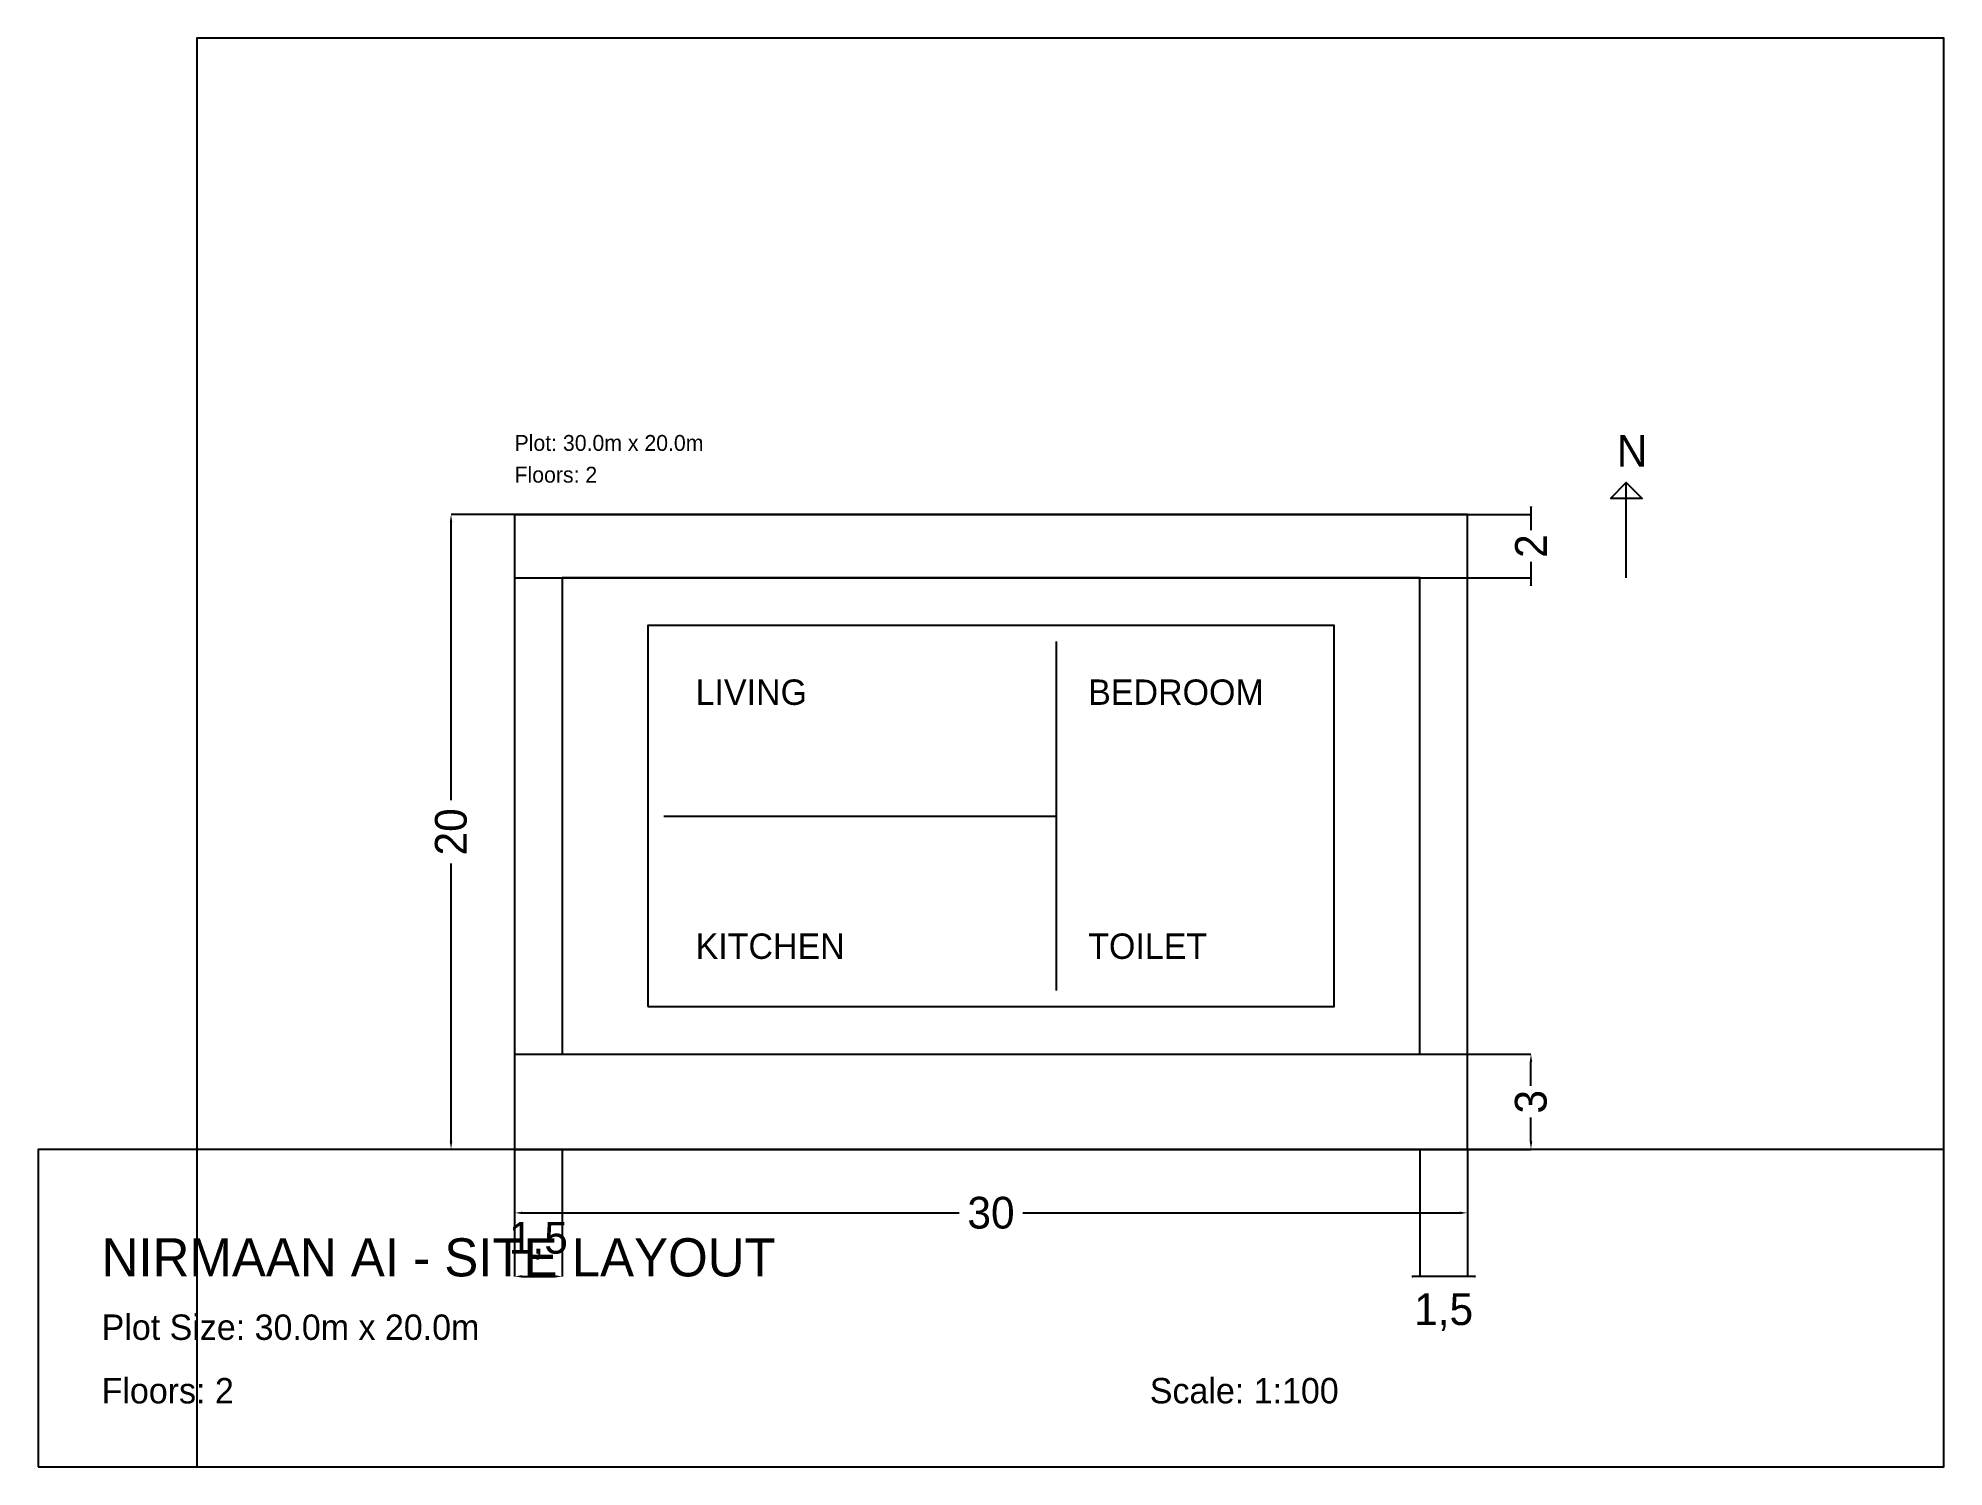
# Model space of a CAD drawing. Header units: metres. Extents: x -15 to 45, y -10 to 35.
import ezdxf

# ---------------------------------------------------------------- set-up
doc = ezdxf.new("R2010")
doc.units = ezdxf.units.M
for name, color, linetype in [('BUILDING', 1, 'Continuous'), ('PLOT', 7, 'Continuous'), ('SETBACK', 3, 'Continuous'), ('TEXT', 5, 'Continuous')]:
    doc.layers.add(name, color=color, linetype=linetype)
doc.dimstyles.get("Standard").update_dxf_attribs({"dimtxt": 2.5, "dimasz": 2.5, "dimexe": 1.25, "dimexo": 0.625, "dimtad": 1, "dimcen": 2.5, "dimazin": 3, "dimtfac": 1, "dimtmove": 0, "dimatfit": 3})

# ---------------------------------------------------------------- blocks, each defined once
blk = doc.blocks.new('_CLOSEDFILLED')
at = {"color": 0, "linetype": 'BYBLOCK'}
blk.add_solid([(-1, 0.16), (0, 0), (-1, -0.16)], dxfattribs=at)
blk = doc.blocks.new('*D1')
for p, q in [((0, 0), (0, -2)), ((30, 0), (30, -2)), ((0.25, -2), (14, -2)), ((16, -2), (29.75, -2))]:
    blk.add_line(p, q)
at = {"layer": 'Defpoints'}
for p in [(0, 0), (30, 0), (0, -2)]:
    blk.add_point(p, dxfattribs=at)
at = {"layer": 'TEXT', "xscale": 0.25, "yscale": 0.25, "rotation": 180}
blk.add_blockref('_CLOSEDFILLED', (0, -2), dxfattribs=at)
at = {"layer": 'TEXT', "xscale": 0.25, "yscale": 0.25}
blk.add_blockref('_CLOSEDFILLED', (30, -2), dxfattribs=at)
at = {"layer": 'TEXT', "insert": (15, -2), "char_height": 1, "attachment_point": 5}
blk.add_mtext('30', dxfattribs=at)
blk = doc.blocks.new('*D2')
for p, q in [((0, 20), (-2, 20)), ((-2, 11), (-2, 19.75)), ((-2, 0.25), (-2, 9)), ((0, 0), (-2, 0))]:
    blk.add_line(p, q)
at = {"layer": 'Defpoints'}
for p in [(0, 20), (-2, 0), (0, 0)]:
    blk.add_point(p, dxfattribs=at)
at = {"layer": 'TEXT', "xscale": 0.25, "yscale": 0.25}
for p, rotation in [((-2, 20), 90), ((-2, 0), 270)]:
    blk.add_blockref('_CLOSEDFILLED', p, dxfattribs=dict(at, rotation=rotation))
at = {"layer": 'TEXT', "insert": (-2, 10), "char_height": 1, "attachment_point": 5, "rotation": 90}
blk.add_mtext('20', dxfattribs=at)
blk = doc.blocks.new('*D3')
for p, q in [((0, 3), (32, 3)), ((32, 2), (32, 2.75)), ((32, 0.25), (32, 1)), ((0, 0), (32, 0))]:
    blk.add_line(p, q)
at = {"layer": 'Defpoints'}
for p in [(0, 3), (0, 0), (32, 0)]:
    blk.add_point(p, dxfattribs=at)
at = {"layer": 'TEXT', "xscale": 0.25, "yscale": 0.25}
for p, rotation in [((32, 3), 90), ((32, 0), 270)]:
    blk.add_blockref('_CLOSEDFILLED', p, dxfattribs=dict(at, rotation=rotation))
at = {"layer": 'TEXT', "insert": (32, 1.5), "char_height": 1, "attachment_point": 5, "rotation": 90}
blk.add_mtext('3', dxfattribs=at)
blk = doc.blocks.new('*D4')
for p, q in [((0, 20), (32, 20)), ((32, 20.25), (32, 19.5)), ((0, 18), (32, 18)), ((32, 18.5), (32, 17.75))]:
    blk.add_line(p, q)
at = {"layer": 'Defpoints'}
for p in [(0, 20), (32, 20), (0, 18)]:
    blk.add_point(p, dxfattribs=at)
at = {"layer": 'TEXT', "xscale": 0.25, "yscale": 0.25}
for p, rotation in [((32, 20), 270), ((32, 18), 90)]:
    blk.add_blockref('_CLOSEDFILLED', p, dxfattribs=dict(at, rotation=rotation))
at = {"layer": 'TEXT', "insert": (32, 19), "char_height": 1, "attachment_point": 5, "rotation": 90}
blk.add_mtext('2', dxfattribs=at)
blk = doc.blocks.new('*D5')
for p, q in [((0, 0), (0, -4)), ((1.5, 0), (1.5, -4)), ((0.25, -4), (1.25, -4))]:
    blk.add_line(p, q)
at = {"layer": 'Defpoints'}
for p in [(0, 0), (1.5, 0), (0, -4)]:
    blk.add_point(p, dxfattribs=at)
at = {"layer": 'TEXT', "xscale": 0.25, "yscale": 0.25, "rotation": 180}
blk.add_blockref('_CLOSEDFILLED', (0, -4), dxfattribs=at)
at = {"layer": 'TEXT', "xscale": 0.25, "yscale": 0.25}
blk.add_blockref('_CLOSEDFILLED', (1.5, -4), dxfattribs=at)
at = {"layer": 'TEXT', "insert": (0.75, -2.875), "char_height": 1, "attachment_point": 5}
blk.add_mtext('1,5', dxfattribs=at)
blk = doc.blocks.new('*D6')
for p, q in [((28.5, 0), (28.5, -4)), ((30, 0), (30, -4)), ((30.25, -4), (28.25, -4))]:
    blk.add_line(p, q)
at = {"layer": 'Defpoints'}
for p in [(28.5, 0), (30, 0), (30, -4)]:
    blk.add_point(p, dxfattribs=at)
at = {"layer": 'TEXT', "xscale": 0.25, "yscale": 0.25}
blk.add_blockref('_CLOSEDFILLED', (28.5, -4), dxfattribs=at)
at = {"layer": 'TEXT', "xscale": 0.25, "yscale": 0.25, "rotation": 180}
blk.add_blockref('_CLOSEDFILLED', (30, -4), dxfattribs=at)
at = {"layer": 'TEXT', "insert": (29.25, -5.125), "char_height": 1, "attachment_point": 5}
blk.add_mtext('1,5', dxfattribs=at)

msp = doc.modelspace()

# ---------------------------------------------------------------- linework, layer by layer
at = {"layer": 'BUILDING'}
for p, q in [((17.06, 5), (17.06, 16)), ((4.7, 10.5), (17.06, 10.5))]:
    msp.add_line(p, q, dxfattribs=at)
msp.add_lwpolyline([(4.2, 4.5), (25.8, 4.5), (25.8, 16.5), (4.2, 16.5), (4.2, 4.5)], dxfattribs=at)
at = {"layer": 'PLOT'}
for points in [[(-10, -10), (45, -10), (45, 35), (-10, 35), (-10, -10)], [(0, 0), (30, 0), (30, 20), (0, 20), (0, 0)], [(-15, -10), (45, -10), (45, 0), (-15, 0), (-15, -10)]]:
    msp.add_lwpolyline(points, dxfattribs=at)
at = {"layer": 'SETBACK'}
msp.add_lwpolyline([(1.5, 3), (28.5, 3), (28.5, 18), (1.5, 18), (1.5, 3)], dxfattribs=at)
at = {"layer": 'TEXT'}
msp.add_line((35, 18), (35, 21), dxfattribs=at)
msp.add_lwpolyline([(34.5, 20.5), (35, 21), (35.5, 20.5), (34.5, 20.5)], dxfattribs=at)

# ---------------------------------------------------------------- texts
for s, height, p in [('Plot: 30.0m x 20.0m', 0.5, (0, 22)), ('N', 1, (34.7, 21.5)), ('Floors: 2', 0.5, (0, 21)), ('LIVING', 0.8, (5.7, 14)), ('BEDROOM', 0.8, (18.06, 14)), ('KITCHEN', 0.8, (5.7, 6)), ('TOILET', 0.8, (18.06, 6)), ('NIRMAAN AI - SITE LAYOUT', 1.2, (-13, -4)), ('Plot Size: 30.0m x 20.0m', 0.8, (-13, -6)), ('Floors: 2', 0.8, (-13, -8)), ('Scale: 1:100', 0.8, (20, -8))]:
    msp.add_text(s, height=height, dxfattribs=at).set_placement(p)

# ---------------------------------------------------------------- dimensions: what is measured, and where the dimension line sits
for base, p1, p2, picture, middle in [((-2, 0), (0, 0), (0, 20), '*D2', (-2, 10)), ((32, 20), (0, 20), (0, 18), '*D4', (32, 19)), ((32, 0), (0, 0), (0, 3), '*D3', (32, 1.5))]:
    dim = msp.add_linear_dim(base=base, p1=p1, p2=p2, angle=90, dimstyle='Standard', dxfattribs=at)
    dim.commit()
    dim.dimension.update_dxf_attribs({"geometry": picture, "text_midpoint": middle})
for base, p1, p2, picture, middle in [((0, -4), (0, 0), (1.5, 0), '*D5', (0.75, -2.875)), ((0, -2), (0, 0), (30, 0), '*D1', (15, -2)), ((30, -4), (30, 0), (28.5, 0), '*D6', (29.25, -5.125))]:
    dim = msp.add_linear_dim(base=base, p1=p1, p2=p2, dimstyle='Standard', dxfattribs=at)
    dim.commit()
    dim.dimension.update_dxf_attribs({"geometry": picture, "text_midpoint": middle})

doc.saveas('drawing.dxf')
